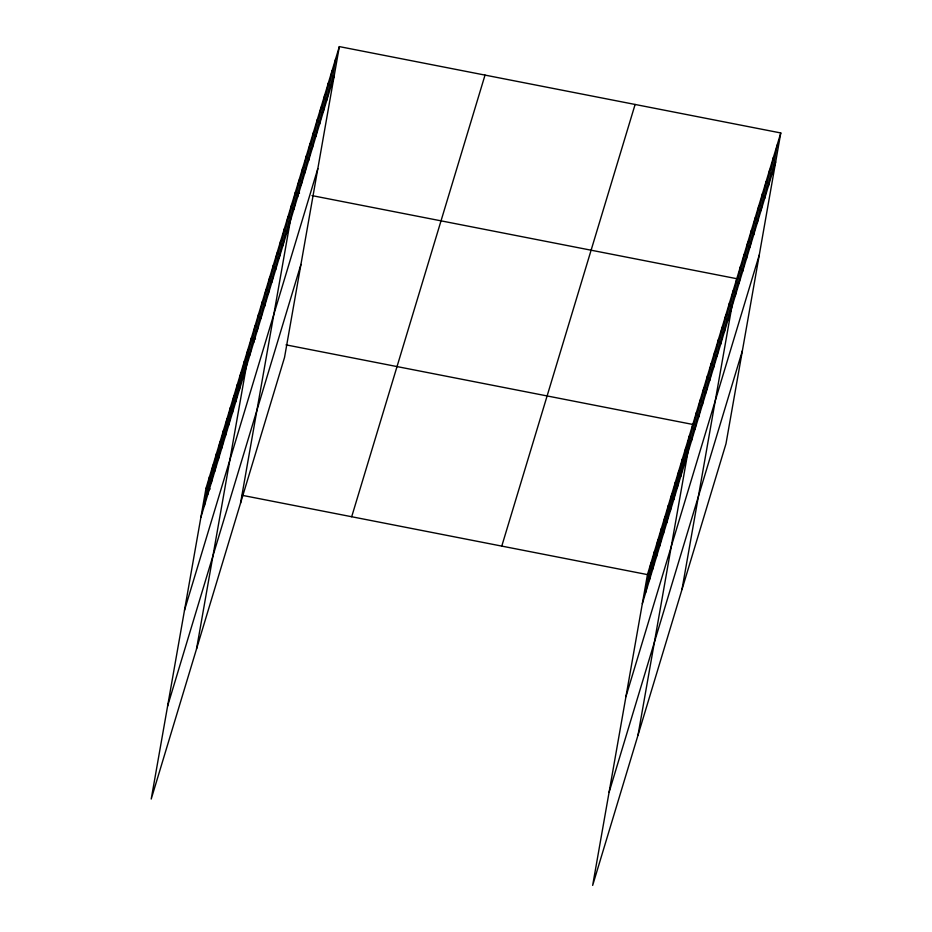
<?xml version="1.0" encoding="UTF-8"?>
<svg xmlns="http://www.w3.org/2000/svg" width="932" height="932" viewBox="0 0 932 932"><rect width="100%" height="100%" fill="white"/><g stroke="black" fill="none" stroke-linecap="round" stroke-linejoin="round"><path stroke-width="1.4" d="M339.341 46.6L206.019 488.24L151.217 799.039L284.54 357.399L339.341 46.6L780.783 132.961L725.981 443.76L592.659 885.4L647.46 574.601L780.783 132.961M204.376 505.761L209.502 476.695M207.859 494.216L212.985 465.138M211.354 482.66L216.48 453.593M214.838 471.114L219.964 442.036M218.321 459.558L223.447 430.491M221.816 448.012L226.942 418.934M225.299 436.456L230.425 407.389M228.783 424.91L233.909 395.832M232.278 413.354L237.404 384.287M235.761 401.808L240.887 372.73M239.244 390.252L244.37 361.185M242.739 378.707L247.865 349.628M196.547 648.882L251.349 338.083L255.508 338.898M249.893 355.01L255.019 325.944M253.551 342.871L258.677 313.793M257.22 330.72L262.346 301.653M260.89 318.581L266.016 289.502M264.56 306.43L269.686 277.363M268.218 294.291L273.344 265.212M271.888 282.14L277.014 253.073M275.557 270L280.683 240.922M279.227 257.849L284.353 228.783M282.885 245.71L288.011 216.632M286.555 233.559L291.681 204.492M240.549 503.14L295.351 192.341L299.51 193.157M293.883 209.269L299.009 180.202M297.553 197.118L302.679 168.051M301.222 184.979L306.348 155.912M304.892 172.828L310.018 143.761M308.55 160.688L313.676 131.622M312.22 148.537L317.346 119.471M315.89 136.398L321.016 107.331M319.56 124.247L324.685 95.181M323.218 112.108L328.344 83.041M326.887 99.957L332.013 70.89M330.557 87.818L335.683 58.751M645.818 592.123L650.944 563.045M649.301 580.566L654.427 551.499M652.796 569.021L657.922 539.943M656.279 557.464L661.405 528.397M659.763 545.919L664.889 516.841M663.258 534.362L668.384 505.295M666.741 522.817L671.867 493.739M670.224 511.26L675.351 482.193M673.719 499.715L678.846 470.637M677.203 488.158L682.329 459.092M680.686 476.613L685.812 447.546M684.17 465.068L689.307 435.99M637.989 735.243L692.791 424.444L286.031 344.863M691.334 441.372L696.46 412.293M694.992 429.221L700.118 400.154M698.662 417.082L703.788 388.003M702.332 404.931L707.458 375.864M705.99 392.791L711.116 363.713M709.66 380.64L714.786 351.574M713.329 368.501L718.456 339.423M716.999 356.35L722.125 327.283M720.657 344.211L725.783 315.132M724.327 332.06L729.453 302.993M727.997 319.921L733.123 290.842M681.979 589.502L736.793 278.703L311.999 195.604M735.325 295.63L740.451 266.552M738.994 283.479L744.12 254.413M742.664 271.34L747.79 242.262M746.322 259.189L751.46 230.122M749.992 247.05L755.118 217.971M753.662 234.899L758.788 205.832M757.332 222.76L762.458 193.681M760.99 210.609L766.116 181.542M764.659 198.469L769.785 169.391M768.329 186.318L773.455 157.252M771.999 174.179L777.125 145.101M200.893 517.318L334.215 75.667M184.501 610.285L317.824 168.645M167.609 706.072L300.943 264.432M351.69 516.736L485.024 75.096M501.777 546.105L635.111 104.454M642.334 603.668L775.657 162.028M625.931 696.647L759.265 254.995M609.05 792.433L742.373 350.793M206.019 488.24L210.178 489.055M242.087 495.3L647.46 574.601"/></g></svg>
